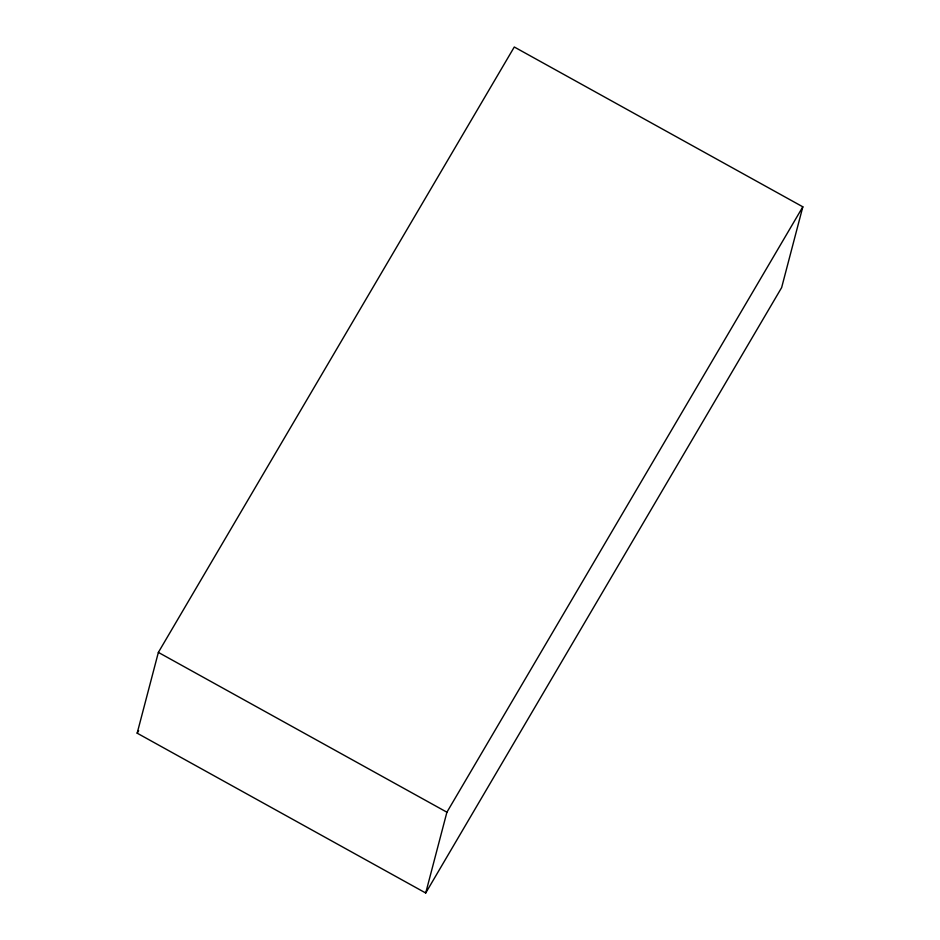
<?xml version="1.0" encoding="UTF-8"?>
<svg xmlns="http://www.w3.org/2000/svg" width="940" height="940" viewBox="0 0 940 940"><rect width="100%" height="100%" fill="white"/><g stroke="black" fill="none" stroke-linecap="round" stroke-linejoin="round"><path stroke-width="1.41" d="M137.169 733.177L158.367 652.395L514.286 47L802.831 206.824L781.634 287.605L425.714 893L137.169 733.177L138.662 730.65M425.714 893L446.911 812.207L802.831 206.824M158.367 652.395L446.911 812.207"/></g></svg>
